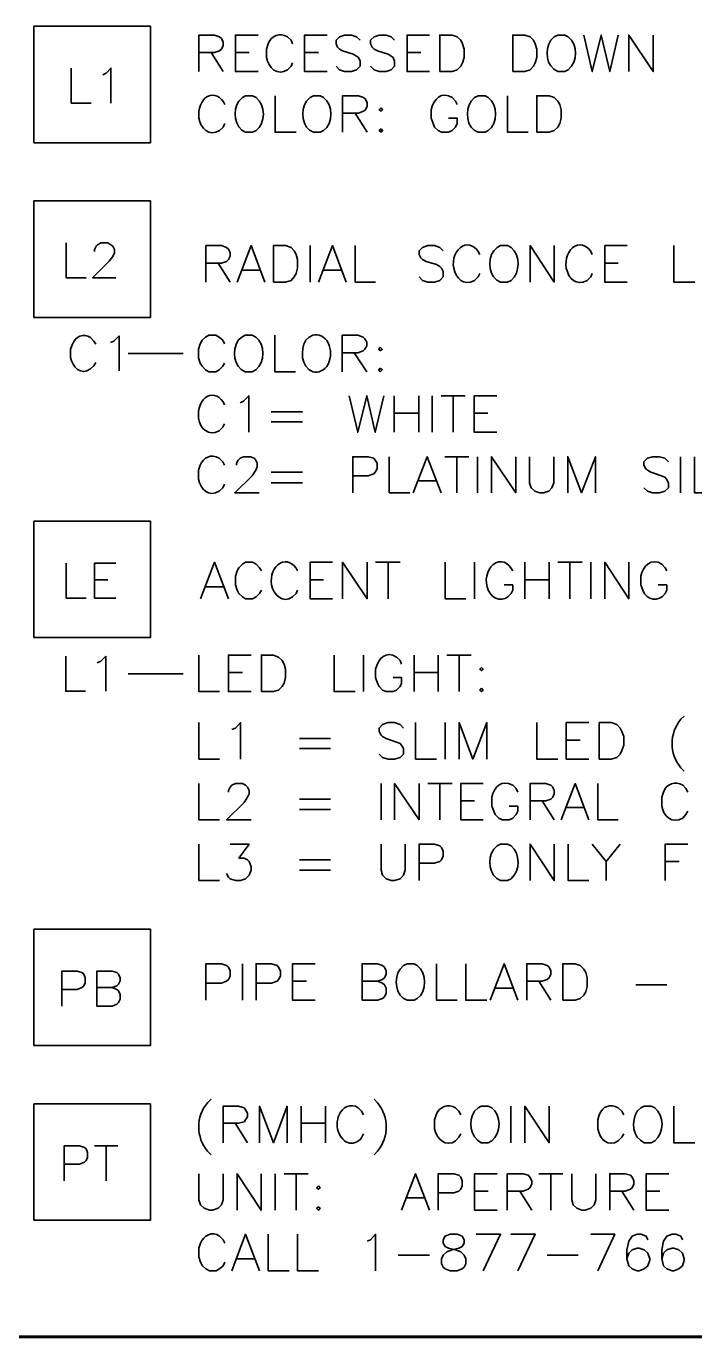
# Model space of a CAD drawing. Header units: inches. Extents: x 5 to 516, y -193 to 129.
# Drawn here: x 107.27 to 113.01, y -127.28 to -116.03 of the extents above; entities that cross this region are included whole.
import ezdxf

# ---------------------------------------------------------------- set-up
doc = ezdxf.new("R2010")
doc.units = ezdxf.units.IN
doc.header["$MEASUREMENT"] = 0
doc.layers.add('PDF4_Geometry', color=7, linetype='Continuous')

msp = doc.modelspace()

# ---------------------------------------------------------------- linework, layer by layer
at = {"layer": 'PDF4_Geometry', "lineweight": 35}
for points in [[(107.3387552, -117.0296529), (107.3387552, -116.0296529), (108.3387552, -116.0296529), (108.3387552, -117.0296529)], [(110.8220894, -116.4196531), (110.8220894, -116.1063198), (110.9287561, -116.1063198), (110.9720895, -116.1196531), (111.0020895, -116.1496531), (111.0187561, -116.1796531), (111.0320895, -116.2263198), (111.0320895, -116.2996531), (111.0187561, -116.3429864), (111.0020895, -116.3729865), (110.9720895, -116.4029865), (110.9287561, -116.4196531)], [(111.4487578, -116.4196531), (111.4487578, -116.1063198), (111.5520911, -116.1063198), (111.5987578, -116.1196531), (111.6287578, -116.1496531), (111.6420911, -116.1796531), (111.6554245, -116.2263198), (111.6554245, -116.2996531), (111.6420911, -116.3429864), (111.6287578, -116.3729865), (111.5987578, -116.4029865), (111.5520911, -116.4196531)], [(111.6554228, -116.9396532), (111.6554228, -116.6263198), (111.7620895, -116.6263198), (111.8054229, -116.6429865), (111.8354229, -116.6729865), (111.8520895, -116.7029865), (111.8654229, -116.7463198), (111.8654229, -116.8196532), (111.8520895, -116.8663199), (111.8354229, -116.8963199), (111.8054229, -116.9263199), (111.7620895, -116.9396532)], [(110.3187562, -116.7296532), (110.3020895, -116.7463199), (110.3187562, -116.7596533), (110.3320895, -116.7463199)], [(110.3187562, -116.9096527), (110.3020895, -116.9263194), (110.3187562, -116.9396527), (110.3320895, -116.9263194)], [(107.3387552, -118.5296531), (107.3387552, -117.529653), (108.3387552, -117.529653), (108.3387552, -118.5296531)], [(109.3954231, -118.2263193), (109.3954231, -117.912986), (109.4987564, -117.912986), (109.5454231, -117.9296526), (109.5720897, -117.9596526), (109.5887564, -117.9896526), (109.6020898, -118.032986), (109.6020898, -118.1063193), (109.5887564, -118.152986), (109.5720897, -118.182986), (109.5454231, -118.212986), (109.4987564, -118.2263193)], [(110.3120898, -118.7863195), (110.2987565, -118.8029861), (110.3120898, -118.8163195), (110.3287565, -118.8029861)], [(110.3120898, -118.9663198), (110.2987565, -118.9796531), (110.3120898, -118.9963198), (110.3287565, -118.9796531)], [(107.3387552, -121.2796533), (107.3387552, -120.2796532), (108.3387552, -120.2796532), (108.3387552, -121.2796533)], [(109.2920905, -121.7429864), (109.2920905, -121.4296531), (109.3954239, -121.4296531), (109.4387572, -121.4463197), (109.4687572, -121.4763198), (109.4854239, -121.5063198), (109.4987572, -121.5496531), (109.4987572, -121.6229864), (109.4854239, -121.6696531), (109.4687572, -121.6996531), (109.4387572, -121.7296531), (109.3954239, -121.7429864)], [(111.1820884, -121.5363197), (111.1654217, -121.549653), (111.1820884, -121.5629864), (111.1954217, -121.549653)], [(111.1820884, -121.7129868), (111.1654217, -121.7296535), (111.1820884, -121.7429868), (111.1954217, -121.7296535)], [(112.1920915, -122.3229866), (112.1920915, -122.0096533), (112.2954248, -122.0096533), (112.3420915, -122.0263199), (112.3720915, -122.0563199), (112.3854248, -122.0863199), (112.4020915, -122.1296533), (112.4020915, -122.2029866), (112.3854248, -122.2496533), (112.3720915, -122.2796533), (112.3420915, -122.3096533), (112.2954248, -122.3229866)], [(107.3387552, -124.7829868), (107.3387552, -123.7829867), (108.3387552, -123.7829867), (108.3387552, -124.7829868)], [(111.8787573, -124.3929865), (111.8787573, -124.0796531), (111.985424, -124.0796531), (112.0287573, -124.0963198), (112.0587573, -124.1263198), (112.075424, -124.1563198), (112.0887573, -124.1996531), (112.0887573, -124.2763198), (112.075424, -124.3196531), (112.0587573, -124.3496531), (112.0287573, -124.3796531), (111.985424, -124.3929865)], [(107.3387552, -126.2829869), (107.3387552, -125.2829868), (108.3387552, -125.2829868), (108.3387552, -126.2829869)], [(109.782091, -125.9863204), (109.7654243, -126.0029871), (109.782091, -126.0163204), (109.7954243, -126.0029871)], [(109.782091, -126.1663207), (109.7654243, -126.179654), (109.782091, -126.1963207), (109.7954243, -126.179654)], [(110.9120892, -126.4029871), (110.8687558, -126.4196538), (110.8520892, -126.4496538), (110.8520892, -126.4796538), (110.8687558, -126.5063204), (110.8987558, -126.5229871), (110.9587558, -126.5363204), (111.0020892, -126.5529871), (111.0320892, -126.5829871), (111.0454225, -126.6129871), (111.0454225, -126.6563204), (111.0320892, -126.6863204), (111.0154225, -126.6996538), (110.9720892, -126.7163204), (110.9120892, -126.7163204), (110.8687558, -126.6996538), (110.8520892, -126.6863204), (110.8387558, -126.6563204), (110.8387558, -126.6129871), (110.8520892, -126.5829871), (110.8820892, -126.5529871), (110.9287558, -126.5363204), (110.9854225, -126.5229871), (111.0154225, -126.5063204), (111.0320892, -126.4796538), (111.0320892, -126.4496538), (111.0154225, -126.4196538), (110.9720892, -126.4029871)]]:
    msp.add_lwpolyline(points, close=True, dxfattribs=at)
for points in [[(108.7554219, -116.4196531), (108.7554219, -116.1063198), (108.8887553, -116.1063198), (108.9320886, -116.1196531), (108.9487553, -116.1363198), (108.9620886, -116.1663198), (108.9620886, -116.1963198), (108.9487553, -116.2263198), (108.9320886, -116.2396531), (108.8887553, -116.2563198), (108.7554219, -116.2563198)], [(109.2620895, -116.4196531), (109.0687561, -116.4196531), (109.0687561, -116.1063198), (109.2620895, -116.1063198)], [(109.5587566, -116.1796527), (109.5454232, -116.1496527), (109.5154232, -116.1196527)], [(109.8554224, -116.4196531), (109.6620891, -116.4196531), (109.6620891, -116.1063198), (109.8554224, -116.1063198)], [(110.1387567, -116.1496531), (110.1087567, -116.1196531), (110.0654234, -116.1063197), (110.0054234, -116.1063197), (109.9620901, -116.1196531), (109.93209, -116.1496531), (109.93209, -116.1796531), (109.9454234, -116.2096531), (109.9620901, -116.2263197), (109.9887567, -116.2396531), (110.0787567, -116.2696531), (110.1087567, -116.2863197), (110.1254234, -116.2996531), (110.1387567, -116.3296531), (110.1387567, -116.3729864), (110.1087567, -116.4029864), (110.0654234, -116.4196531), (110.0054234, -116.4196531), (109.9620901, -116.4029864), (109.93209, -116.3729864)], [(110.4354249, -116.1496531), (110.4054249, -116.1196531), (110.3620916, -116.1063197), (110.3020916, -116.1063197), (110.2587582, -116.1196531), (110.2287582, -116.1496531), (110.2287582, -116.1796531), (110.2420916, -116.2096531), (110.2587582, -116.2263197), (110.2887582, -116.2396531), (110.3787582, -116.2696531), (110.4054249, -116.2863197), (110.4220916, -116.2996531), (110.4354249, -116.3296531), (110.4354249, -116.3729864), (110.4054249, -116.4029864), (110.3620916, -116.4196531), (110.3020916, -116.4196531), (110.2587582, -116.4029864), (110.2287582, -116.3729864)], [(110.735424, -116.4196531), (110.5420906, -116.4196531), (110.5420906, -116.1063198), (110.735424, -116.1063198)], [(111.9254223, -116.1196531), (111.8954223, -116.1063198), (111.8354223, -116.1063198), (111.8054223, -116.1196531), (111.7754223, -116.1496531)], [(112.0587568, -116.1063198), (112.1320901, -116.4196532), (112.2087568, -116.1063198), (112.2820901, -116.4196532), (112.3554234, -116.1063198)], [(112.4454247, -116.4196531), (112.4454247, -116.1063198), (112.6554247, -116.4196531), (112.6554247, -116.1063198)], [(109.3487565, -116.1796527), (109.3354232, -116.2263194), (109.3354232, -116.2996527)], [(108.8587579, -116.2563196), (108.9620912, -116.419653)], [(109.0687561, -116.2563196), (109.1854228, -116.2563196)], [(109.5154232, -116.402986), (109.5454232, -116.372986), (109.5587566, -116.342986)], [(109.6620891, -116.2563196), (109.7820891, -116.2563196)], [(110.5420906, -116.2563196), (110.6587573, -116.2563196)], [(107.6587557, -116.3896526), (107.6587557, -116.6896527), (107.8287557, -116.6896527)], [(107.9287583, -116.4463196), (107.9587583, -116.4329862), (107.9987583, -116.3896529), (107.9987583, -116.6896529)], [(111.8354223, -116.4196532), (111.8954223, -116.4196532), (111.9254223, -116.4029865)], [(109.2454226, -116.6429865), (109.2154226, -116.6263199), (109.1554226, -116.6263199), (109.128756, -116.6429865), (109.098756, -116.6729865)], [(109.4087559, -116.6263199), (109.4087559, -116.9396532), (109.5887559, -116.9396532)], [(109.8254227, -116.6429865), (109.7954227, -116.6263199), (109.738756, -116.6263199), (109.708756, -116.6429865), (109.678756, -116.6729865)], [(109.988756, -116.9396532), (109.988756, -116.6263198), (110.1254227, -116.6263198), (110.1687561, -116.6429865), (110.1854227, -116.6563198), (110.1987561, -116.6863198), (110.1987561, -116.7163198), (110.1854227, -116.7463198), (110.1687561, -116.7596532), (110.1254227, -116.7763199), (109.988756, -116.7763199)], [(110.9720901, -116.702986), (110.9587568, -116.672986), (110.9287568, -116.642986)], [(111.2387563, -116.6429865), (111.2120896, -116.6263199), (111.1520896, -116.6263199), (111.1220896, -116.6429865), (111.0920896, -116.6729865)], [(111.4054228, -116.6263199), (111.4054228, -116.9396532), (111.5820895, -116.9396532)], [(110.0954252, -116.7763197), (110.1987585, -116.9396531)], [(110.7487568, -116.7463193), (110.7487568, -116.8196526), (110.7654234, -116.8663193), (110.7787568, -116.8963193), (110.8087568, -116.9263193), (110.8387568, -116.9396527), (110.8987568, -116.9396527), (110.9287568, -116.9263193), (110.9587568, -116.8963193), (110.9720901, -116.8663193), (110.9720901, -116.8196526), (110.8987568, -116.8196526)], [(108.9320897, -116.9263193), (108.9620897, -116.8963193), (108.9787564, -116.8663193)], [(109.1554226, -116.9396532), (109.2154226, -116.9396532), (109.2454226, -116.9263199)], [(109.738756, -116.9396532), (109.7954227, -116.9396532), (109.8254227, -116.9263199)], [(111.1520896, -116.9396532), (111.2120896, -116.9396532), (111.2387563, -116.9263199)], [(107.6154241, -117.8896528), (107.6154241, -118.1896528), (107.7854242, -118.1896528)], [(107.8587578, -117.9629865), (107.8587578, -117.9463198), (107.8720911, -117.9196532), (107.8854244, -117.9063198), (107.9154244, -117.8896532), (107.9720911, -117.8896532), (107.9987578, -117.9063198), (108.0154244, -117.9196532), (108.0287578, -117.9463198), (108.0287578, -117.9763198), (108.0154244, -118.0063198), (107.9854244, -118.0463199), (107.8420911, -118.1896532), (108.0420911, -118.1896532)], [(108.8154229, -118.2263193), (108.8154229, -117.912986), (108.9487562, -117.912986), (108.9920896, -117.9296526), (109.0087562, -117.942986), (109.0220896, -117.972986), (109.0220896, -118.002986), (109.0087562, -118.032986), (108.9920896, -118.0496526), (108.9487562, -118.062986), (108.8154229, -118.062986)], [(109.0820889, -118.2263193), (109.2020889, -117.912986), (109.3220889, -118.2263193)], [(109.7087572, -117.912986), (109.7087572, -118.2263194)], [(109.782091, -118.2263193), (109.902091, -117.912986), (110.0187577, -118.2263193)], [(110.0954252, -117.912986), (110.0954252, -118.2263194), (110.2720918, -118.2263194)], [(110.8520916, -117.9596533), (110.8220916, -117.9296533), (110.7787583, -117.9129866), (110.7187583, -117.9129866), (110.6754249, -117.9296533), (110.6454249, -117.9596533), (110.6454249, -117.9896533), (110.6587583, -118.0196533), (110.6754249, -118.0329867), (110.7054249, -118.0496533), (110.7954249, -118.07632), (110.8220916, -118.0929867), (110.8387583, -118.10632), (110.8520916, -118.13632), (110.8520916, -118.1829867), (110.8220916, -118.2129867), (110.7787583, -118.22632), (110.7187583, -118.22632), (110.6754249, -118.2129867), (110.6454249, -118.1829867)], [(111.4354253, -117.9296527), (111.4054253, -117.912986), (111.3454253, -117.912986), (111.3154253, -117.9296527), (111.2854253, -117.9596527)], [(111.5987551, -118.2263193), (111.5987551, -117.912986), (111.8054218, -118.2263193), (111.8054218, -117.912986)], [(112.4320896, -118.2263193), (112.2387562, -118.2263193), (112.2387562, -117.912986), (112.4320896, -117.912986)], [(112.8320892, -117.912986), (112.8320892, -118.2263194), (113.0120892, -118.2263194)], [(108.9187554, -118.0629867), (109.0220888, -118.22632)], [(109.1287571, -118.1229859), (109.2754237, -118.1229859)], [(109.8254226, -118.1229859), (109.9754226, -118.1229859)], [(111.1220891, -118.2129863), (111.1520891, -118.1829863), (111.1654224, -118.1529863)], [(112.0887572, -118.2129863), (112.1187572, -118.1829863), (112.1320905, -118.1529863)], [(112.2387562, -118.0629867), (112.3554229, -118.0629867)], [(111.3454253, -118.2263194), (111.4054253, -118.2263194), (111.4354253, -118.212986)], [(107.8687574, -118.759653), (107.8520907, -118.7329864), (107.825424, -118.7029864)], [(107.9954223, -118.7463194), (108.0254223, -118.7329861), (108.0687556, -118.6896527), (108.0687556, -118.9896528)], [(108.9754232, -118.7563198), (108.9587565, -118.7263198), (108.9287565, -118.6996532), (108.8987565, -118.6829865), (108.8387565, -118.6829865), (108.8120898, -118.6996532), (108.7820898, -118.7263198), (108.7654232, -118.7563198), (108.7520898, -118.8029865), (108.7520898, -118.8763198), (108.7654232, -118.9229865), (108.7820898, -118.9496532), (108.8120898, -118.9796532), (108.8387565, -118.9963199), (108.8987565, -118.9963199), (108.9287565, -118.9796532), (108.9587565, -118.9496532), (108.9754232, -118.9229865)], [(109.2420895, -118.6996528), (109.2120894, -118.6829861), (109.1520894, -118.6829861), (109.1220894, -118.6996528), (109.0920894, -118.7263194)], [(109.4054227, -118.6829861), (109.4054227, -118.9963195), (109.5854227, -118.9963195)], [(109.7320896, -118.6829861), (109.7020896, -118.6996528), (109.6720896, -118.7263194)], [(109.9854228, -118.9963194), (109.9854228, -118.6829861), (110.1187562, -118.6829861), (110.1654229, -118.6996527), (110.1787562, -118.7129861), (110.1954229, -118.7429861), (110.1954229, -118.7729861), (110.1787562, -118.8029861), (110.1654229, -118.8163194), (110.1187562, -118.8329861), (109.9854228, -118.8329861)], [(107.6687573, -118.759653), (107.6520907, -118.8029864), (107.6520907, -118.8729864)], [(110.0887554, -118.8329868), (110.195422, -118.9963201)], [(107.825424, -118.9729864), (107.8520907, -118.9463197), (107.8687574, -118.9163197)], [(108.1487562, -118.8396532), (108.6187562, -118.8396532)], [(109.1520894, -118.9963195), (109.2120894, -118.9963195), (109.2420895, -118.9796528)], [(109.1087579, -119.2629863), (109.1387579, -119.2496529), (109.1820912, -119.2029863), (109.1820912, -119.5163196)], [(110.0454238, -119.2029862), (110.1187571, -119.5163195), (110.1954238, -119.2029862), (110.2687571, -119.5163195), (110.3420905, -119.2029862)], [(110.4320883, -119.2029862), (110.4320883, -119.5163195)], [(110.64209, -119.2029862), (110.64209, -119.5163195)], [(110.7587553, -119.2029862), (110.7587553, -119.5163195)], [(110.8354222, -119.2029862), (111.0420889, -119.2029862)], [(110.9387548, -119.2029862), (110.9387548, -119.5163195)], [(111.312091, -119.5163195), (111.1187576, -119.5163195), (111.1187576, -119.2029861), (111.312091, -119.2029861)], [(109.3754239, -119.3396532), (109.6454239, -119.3396532)], [(110.4320883, -119.3529869), (110.6420883, -119.3529869)], [(111.1187576, -119.3529869), (111.2354243, -119.3529869)], [(108.9287565, -119.5029865), (108.9587565, -119.4729865), (108.9754232, -119.4429865)], [(109.3754239, -119.4263198), (109.6454239, -119.4263198)], [(109.0787557, -119.7996532), (109.0787557, -119.7829865), (109.092089, -119.7563199), (109.1087557, -119.7396532), (109.1387557, -119.7263198), (109.1987557, -119.7263198), (109.2287557, -119.7396532), (109.242089, -119.7563199), (109.2554224, -119.7829865), (109.2554224, -119.8129865), (109.242089, -119.8429865), (109.212089, -119.8896532), (109.062089, -120.0363199), (109.272089, -120.0363199)], [(110.0754226, -120.0363196), (110.0754226, -119.7263195), (110.2087559, -119.7263195), (110.2554226, -119.7396529), (110.2687559, -119.7563195), (110.2854226, -119.7829862), (110.2854226, -119.8296529), (110.2687559, -119.8596529), (110.2554226, -119.8729862), (110.2087559, -119.8896529), (110.0754226, -119.8896529)], [(110.3887568, -119.7263194), (110.3887568, -120.0363195), (110.5654234, -120.0363195)], [(110.5954252, -120.0363196), (110.7154252, -119.7263195), (110.8354252, -120.0363196)], [(110.8654244, -119.7263194), (111.0720911, -119.7263194)], [(110.9687569, -119.7263194), (110.9687569, -120.0363195)], [(111.1454232, -119.7263194), (111.1454232, -120.0363195)], [(111.2654217, -120.0363196), (111.2654217, -119.7263195), (111.4754217, -120.0363196), (111.4754217, -119.7263195)], [(111.5920887, -119.7263194), (111.5920887, -119.9496528), (111.6087554, -119.9929861), (111.6387554, -120.0229861), (111.6820887, -120.0363195), (111.7120887, -120.0363195), (111.7587554, -120.0229861), (111.785422, -119.9929861), (111.8020887, -119.9496528), (111.8020887, -119.7263194)], [(111.9220889, -120.0363196), (111.9220889, -119.7263195), (112.0387555, -120.0363196), (112.1587555, -119.7263195), (112.1587555, -120.0363196)], [(112.7854244, -119.7696536), (112.7554244, -119.7396536), (112.7087578, -119.7263202), (112.6487577, -119.7263202), (112.6054244, -119.7396536), (112.5754244, -119.7696536), (112.5754244, -119.7996536), (112.5920911, -119.8296536), (112.6054244, -119.8429869), (112.6354244, -119.8596536), (112.7254244, -119.8896536), (112.7554244, -119.9029869), (112.7687578, -119.9196536), (112.7854244, -119.9496536), (112.7854244, -119.9929869), (112.7554244, -120.0229869), (112.7087578, -120.0363202), (112.6487577, -120.0363202), (112.6054244, -120.0229869), (112.5754244, -119.9929869)], [(112.888757, -119.7263194), (112.888757, -120.0363195)], [(113.0087555, -119.7263194), (113.0087555, -120.0363195), (113.1854222, -120.0363195)], [(108.7654232, -119.7996532), (108.7520898, -119.8429865), (108.7520898, -119.9196532)], [(108.9754232, -119.7996532), (108.9587565, -119.7696532), (108.9287565, -119.7396532)], [(109.3754239, -119.8596533), (109.6454239, -119.8596533)], [(109.3754239, -119.949653), (109.6454239, -119.949653)], [(110.64209, -119.9329862), (110.7887566, -119.9329862)], [(108.9287565, -120.0229865), (108.9587565, -119.9929865), (108.9754232, -119.9629865)], [(108.7687581, -120.9463199), (108.8887581, -120.6329866), (109.0087581, -120.9463199)], [(109.2920905, -120.7063195), (109.2754239, -120.6796528), (109.2454239, -120.6496528), (109.2154239, -120.6329861), (109.1554239, -120.6329861), (109.1287572, -120.6496528), (109.0987572, -120.6796528), (109.0820905, -120.7063195), (109.0687572, -120.7529862), (109.0687572, -120.8263195), (109.0820905, -120.8729862), (109.0987572, -120.8996528), (109.1287572, -120.9296528), (109.1554239, -120.9463195), (109.2154239, -120.9463195), (109.2454239, -120.9296528), (109.2754239, -120.8996528), (109.2920905, -120.8729862)], [(109.9020906, -120.9463199), (109.7087572, -120.9463199), (109.7087572, -120.6329866), (109.9020906, -120.6329866)], [(109.988756, -120.9463199), (109.988756, -120.6329866), (110.1987561, -120.9463199), (110.1987561, -120.6329866)], [(110.272088, -120.6329866), (110.4820881, -120.6329866)], [(110.3787572, -120.6329866), (110.3787572, -120.9463199)], [(110.8687576, -120.6329866), (110.8687576, -120.9463199), (111.0454243, -120.9463199)], [(111.1220908, -120.6329866), (111.1220908, -120.9463199)], [(111.5520903, -120.6329866), (111.5520903, -120.9463199)], [(111.762092, -120.6329866), (111.762092, -120.9463199)], [(111.8354223, -120.6329866), (112.0454223, -120.6329866)], [(111.9387548, -120.6329866), (111.9387548, -120.9463199)], [(112.1187577, -120.6329866), (112.1187577, -120.9463199)], [(112.2387562, -120.9463199), (112.2387562, -120.6329866), (112.4454229, -120.9463199), (112.4454229, -120.6329866)], [(107.6154241, -120.639653), (107.6154241, -120.939653), (107.7854242, -120.939653)], [(108.0420911, -120.9396535), (107.8587578, -120.9396535), (107.8587578, -120.6396535), (108.0420911, -120.6396535)], [(112.7720882, -120.7063195), (112.7587549, -120.6796528), (112.7287549, -120.6496528)], [(107.8587578, -120.7829864), (107.9720911, -120.7829864)], [(108.8154229, -120.8429865), (108.9620896, -120.8429865)], [(109.7087572, -120.7829864), (109.8254239, -120.7829864)], [(111.4354245, -120.8996528), (111.4487578, -120.8729862), (111.4487578, -120.8263195), (111.3754244, -120.8263195)], [(111.5520903, -120.7829864), (111.7620903, -120.7829864)], [(112.5487549, -120.7529862), (112.5487549, -120.8263195), (112.5654216, -120.8729862)], [(112.7587549, -120.8996528), (112.7720882, -120.8729862), (112.7720882, -120.8263195), (112.6987549, -120.8263195)], [(109.5587582, -120.9296528), (109.5887582, -120.8996528), (109.6020915, -120.8729862)], [(107.6120909, -121.4396536), (107.6120909, -121.7396536), (107.782091, -121.7396536)], [(107.8820902, -121.4963196), (107.9120902, -121.4829863), (107.9554235, -121.4396529), (107.9554235, -121.739653)], [(108.7554219, -121.4296531), (108.7554219, -121.7429865), (108.9320886, -121.7429865)], [(109.2020885, -121.7429864), (109.0087552, -121.7429864), (109.0087552, -121.4296531), (109.2020885, -121.4296531)], [(109.9154223, -121.4296531), (109.9154223, -121.7429865), (110.0954223, -121.7429865)], [(110.1687555, -121.4296531), (110.1687555, -121.7429865)], [(110.4954225, -121.5063201), (110.4820891, -121.4763201), (110.4520891, -121.4463201)], [(110.6020916, -121.4296531), (110.6020916, -121.7429865)], [(110.8087567, -121.4296531), (110.8087567, -121.7429865)], [(110.8820904, -121.4296531), (111.0920904, -121.4296531)], [(110.9887561, -121.4296531), (110.9887561, -121.7429865)], [(108.1487562, -121.5896534), (108.6187562, -121.5896534)], [(109.0087552, -121.579653), (109.1287552, -121.579653)], [(110.2720891, -121.5496534), (110.2720891, -121.6229867), (110.2887558, -121.6696534), (110.3020891, -121.6996534), (110.3320891, -121.7296534), (110.3620891, -121.7429867), (110.4220891, -121.7429867), (110.4520891, -121.7296534), (110.4820891, -121.6996534), (110.4954225, -121.6696534), (110.4954225, -121.6229867), (110.4220891, -121.6229867)], [(110.6020916, -121.579653), (110.8087583, -121.579653)], [(112.9220889, -121.9529864), (112.8920889, -121.9796531)], [(108.7554219, -122.0096533), (108.7554219, -122.3229867), (108.9320886, -122.3229867)], [(109.0387573, -122.0696534), (109.0687573, -122.0563201), (109.1120907, -122.0096534), (109.1120907, -122.3229868)], [(110.5120919, -122.0563198), (110.4820919, -122.0263198), (110.4354252, -122.0096531), (110.3787585, -122.0096531), (110.3320918, -122.0263198), (110.3020918, -122.0563198), (110.3020918, -122.0863198), (110.3187585, -122.1163198), (110.3320918, -122.1296531), (110.3620918, -122.1463198), (110.4520919, -122.1763198), (110.4820919, -122.1896531), (110.4954252, -122.2029864), (110.5120919, -122.2329864), (110.5120919, -122.2796531), (110.4820919, -122.3096531), (110.4354252, -122.3229865), (110.3787585, -122.3229865), (110.3320918, -122.3096531), (110.3020918, -122.2796531)], [(110.6154244, -122.0096533), (110.6154244, -122.3229867), (110.7954244, -122.3229867)], [(110.8687576, -122.0096533), (110.8687576, -122.3229867)], [(110.9887561, -122.3229866), (110.9887561, -122.0096533), (111.1054228, -122.3229866), (111.2254228, -122.0096533), (111.2254228, -122.3229866)], [(111.6554228, -122.0096533), (111.6554228, -122.3229867), (111.8354229, -122.3229867)], [(112.1020894, -122.3229866), (111.9087561, -122.3229866), (111.9087561, -122.0096533), (112.1020894, -122.0096533)], [(109.6187575, -122.1463203), (109.8854242, -122.1463203)], [(111.9087561, -122.1596531), (112.0287561, -122.1596531)], [(109.6187575, -122.2329869), (109.8854242, -122.2329869)], [(112.8920889, -122.3963198), (112.9220889, -122.4263198)], [(108.7554219, -122.5329866), (108.7554219, -122.8429866), (108.9320886, -122.8429866)], [(109.0087552, -122.6063203), (109.0087552, -122.592987), (109.0220885, -122.562987), (109.0387552, -122.5463203), (109.0687552, -122.532987), (109.1287552, -122.532987), (109.1554218, -122.5463203), (109.1720885, -122.562987), (109.1854218, -122.592987), (109.1854218, -122.6196537), (109.1720885, -122.6496537), (109.1420885, -122.6963203), (108.9920885, -122.842987), (109.2020885, -122.842987)], [(110.3187562, -122.5329866), (110.3187562, -122.8429866)], [(110.4354249, -122.8429867), (110.4354249, -122.5329867), (110.6454249, -122.8429867), (110.6454249, -122.5329867)], [(110.7187569, -122.5329866), (110.9287569, -122.5329866)], [(110.8220894, -122.5329866), (110.8220894, -122.8429866)], [(111.1954223, -122.8429867), (111.0020889, -122.8429867), (111.0020889, -122.5329867), (111.1954223, -122.5329867)], [(111.4920894, -122.6063203), (111.478756, -122.5763203), (111.448756, -122.5463203)], [(111.5987551, -122.8429867), (111.5987551, -122.5329867), (111.7320884, -122.5329867), (111.7754218, -122.54632), (111.7920884, -122.5629867), (111.8054218, -122.5929867), (111.8054218, -122.6196533), (111.7920884, -122.6496533), (111.7754218, -122.66632), (111.7320884, -122.6796534), (111.5987551, -122.6796534)], [(111.8654245, -122.8429867), (111.9854245, -122.5329867), (112.1020912, -122.8429867)], [(112.1787587, -122.5329866), (112.1787587, -122.8429866), (112.3554253, -122.8429866)], [(112.9520911, -122.6063203), (112.9354244, -122.5763203), (112.9087578, -122.5463203)], [(111.268756, -122.6496537), (111.268756, -122.7263203), (111.2854227, -122.7696537), (111.298756, -122.7996537), (111.328756, -122.8296537), (111.358756, -122.842987), (111.418756, -122.842987), (111.448756, -122.8296537), (111.478756, -122.7996537), (111.4920894, -122.7696537), (111.4920894, -122.7263203), (111.418756, -122.7263203)], [(112.7420911, -122.6063203), (112.7287578, -122.6496537), (112.7287578, -122.7263203)], [(109.6187575, -122.6663204), (109.8854242, -122.6663204)], [(109.6187575, -122.7563202), (109.8854242, -122.7563202)], [(111.0020889, -122.6796532), (111.1220889, -122.6796532)], [(111.702091, -122.6796532), (111.8054243, -122.8429866)], [(111.9087561, -122.7396533), (112.0587561, -122.7396533)], [(112.9087578, -122.8296537), (112.9354244, -122.7996537), (112.9520911, -122.7696537)], [(108.7554219, -123.0529866), (108.7554219, -123.36632), (108.9320886, -123.36632)], [(109.0220879, -123.0529866), (109.1854213, -123.0529866), (109.0987546, -123.1729867), (109.142088, -123.1729867), (109.172088, -123.18632), (109.1854213, -123.2029867), (109.202088, -123.24632), (109.202088, -123.27632), (109.1854213, -123.3196533), (109.1554213, -123.3496533), (109.1120879, -123.36632), (109.0687546, -123.36632), (109.0220879, -123.3496533), (109.0087546, -123.33632), (108.9920879, -123.30632)], [(110.3187562, -123.0529866), (110.3187562, -123.27632), (110.3320895, -123.3196533), (110.3620895, -123.3496533), (110.4054229, -123.36632), (110.4354229, -123.36632), (110.4820896, -123.3496533), (110.5120896, -123.3196533), (110.5254229, -123.27632), (110.5254229, -123.0529866)], [(110.6454232, -123.36632), (110.6454232, -123.0529866), (110.7787565, -123.0529866), (110.8220898, -123.0663199), (110.8387565, -123.0829866), (110.8520899, -123.1129866), (110.8520899, -123.15632), (110.8387565, -123.18632), (110.8220898, -123.2029866), (110.7787565, -123.21632), (110.6454232, -123.21632)], [(111.4354253, -123.06632), (111.4054253, -123.0529866), (111.3454253, -123.0529866), (111.3154253, -123.06632), (111.2854253, -123.09632)], [(111.5987551, -123.36632), (111.5987551, -123.0529866), (111.8054218, -123.36632), (111.8054218, -123.0529866)], [(111.9254221, -123.0529866), (111.9254221, -123.36632), (112.1020887, -123.36632)], [(112.1320905, -123.0529866), (112.2520905, -123.2029867), (112.2520905, -123.36632)], [(112.3720909, -123.0529866), (112.2520909, -123.2029867)], [(112.7587555, -123.36632), (112.7587555, -123.0529866), (112.9520888, -123.0529866)], [(109.6187575, -123.1863205), (109.8854242, -123.1863205)], [(112.7587555, -123.2029865), (112.8787555, -123.2029865)], [(109.6187575, -123.2763202), (109.8854242, -123.2763202)], [(111.3454253, -123.36632), (111.4054253, -123.36632), (111.4354253, -123.3496533)], [(108.8154229, -124.3929865), (108.8154229, -124.0796531), (108.9487562, -124.0796531), (108.9920896, -124.0963198), (109.0087562, -124.1096531), (109.0220896, -124.1396531), (109.0220896, -124.1863198), (109.0087562, -124.2163198), (108.9920896, -124.2296531), (108.9487562, -124.2463198), (108.8154229, -124.2463198)], [(109.1287571, -124.0796532), (109.1287571, -124.3929865)], [(109.2454224, -124.3929865), (109.2454224, -124.0796531), (109.3787557, -124.0796531), (109.4254224, -124.0963198), (109.4387557, -124.1096531), (109.4554224, -124.1396531), (109.4554224, -124.1863198), (109.4387557, -124.2163198), (109.4254224, -124.2296531), (109.3787557, -124.2463198), (109.2454224, -124.2463198)], [(109.7520899, -124.3929865), (109.5587566, -124.3929865), (109.5587566, -124.0796531), (109.7520899, -124.0796531)], [(110.1554227, -124.3929865), (110.1554227, -124.0796531), (110.2887561, -124.0796531), (110.3320894, -124.0963198), (110.3487561, -124.1096531), (110.3620894, -124.1396531), (110.3620894, -124.1696531), (110.3487561, -124.1996531), (110.3320894, -124.2163198), (110.2887561, -124.2296531), (110.1554227, -124.2296531)], [(110.6287573, -124.0963198), (110.6020906, -124.0796532), (110.5420906, -124.0796532), (110.5120906, -124.0963198), (110.4820906, -124.1263198)], [(110.7954239, -124.0796532), (110.7954239, -124.3929865), (110.9720905, -124.3929865)], [(111.0454239, -124.0796532), (111.0454239, -124.3929865), (111.2254239, -124.3929865)], [(111.2554221, -124.3929865), (111.3754221, -124.0796531), (111.4920888, -124.3929865)], [(111.5687563, -124.3929865), (111.5687563, -124.0796531), (111.7020896, -124.0796531), (111.745423, -124.0963198), (111.7620897, -124.1096531), (111.775423, -124.1396531), (111.775423, -124.1696531), (111.7620897, -124.1996531), (111.745423, -124.2163198), (111.7020896, -124.2296531), (111.5687563, -124.2296531)], [(107.5787556, -124.442987), (107.5787556, -124.142987), (107.7087556, -124.142987), (107.7487556, -124.1563203), (107.7654223, -124.1696536), (107.7787556, -124.1996536), (107.7787556, -124.242987), (107.7654223, -124.2696536), (107.7487556, -124.282987), (107.7087556, -124.2996537), (107.5787556, -124.2996537)], [(107.878757, -124.442987), (107.878757, -124.142987), (108.008757, -124.142987), (108.048757, -124.1563203), (108.0654236, -124.1696536), (108.078757, -124.1996536), (108.078757, -124.2263203), (108.0654236, -124.2563203), (108.048757, -124.2696536), (108.008757, -124.282987), (107.878757, -124.282987)], [(109.5587566, -124.2296538), (109.6787566, -124.2296538)], [(110.2887574, -124.2296538), (110.3320908, -124.2463205), (110.3487574, -124.2596539), (110.3620908, -124.2896539), (110.3620908, -124.3329872), (110.3487574, -124.3629872), (110.3320908, -124.3796539), (110.2887574, -124.3929872), (110.1554241, -124.3929872)], [(111.6720888, -124.2296538), (111.7754222, -124.3929872)], [(108.0087551, -124.2829867), (108.0487551, -124.2996534), (108.0654217, -124.3129867), (108.0787551, -124.3429867), (108.0787551, -124.3829867), (108.0654217, -124.4129867), (108.0487551, -124.4263201), (108.0087551, -124.4429867), (107.8787551, -124.4429867)], [(111.2987571, -124.2896531), (111.4487571, -124.2896531)], [(112.5054222, -124.2596535), (112.7720889, -124.2596535)], [(110.5420906, -124.3929865), (110.6020906, -124.3929865), (110.6287573, -124.3796532)], [(108.8587579, -125.2429867), (108.8287578, -125.2729867)], [(110.2587553, -125.2429867), (110.2887553, -125.2729867)], [(108.9620904, -125.6163202), (108.9620904, -125.3029868), (109.0954237, -125.3029868), (109.1420904, -125.3163201), (109.1554237, -125.3329868), (109.1720904, -125.3629868), (109.1720904, -125.3929868), (109.1554237, -125.4196535), (109.1420904, -125.4363201), (109.0954237, -125.4496535), (108.9620904, -125.4496535)], [(109.2754246, -125.6163202), (109.2754246, -125.3029868), (109.3954246, -125.6163202), (109.5120912, -125.3029868), (109.5120912, -125.6163202)], [(109.6320903, -125.3029868), (109.6320903, -125.6163202)], [(109.8420886, -125.3029868), (109.8420886, -125.6163202)], [(110.1687555, -125.3763206), (110.1520888, -125.3463206), (110.1220888, -125.3163206)], [(111.0020889, -125.3763206), (110.9854222, -125.3463206), (110.9587556, -125.3163206)], [(111.2687586, -125.3163202), (111.2387586, -125.3029868), (111.1787586, -125.3029868), (111.1520919, -125.3163202), (111.1220919, -125.3463202)], [(111.4320884, -125.3029868), (111.4320884, -125.6163202)], [(111.5520903, -125.6163202), (111.5520903, -125.3029868), (111.7620903, -125.6163202), (111.7620903, -125.3029868)], [(112.4020897, -125.3763206), (112.385423, -125.3463206), (112.355423, -125.3163206)], [(112.668756, -125.3163202), (112.638756, -125.3029868), (112.578756, -125.3029868), (112.548756, -125.3163202), (112.518756, -125.3463202)], [(112.8320892, -125.3029868), (112.8320892, -125.6163202), (113.0120892, -125.6163202)], [(109.0654229, -125.4496535), (109.1720896, -125.6163202)], [(109.6320903, -125.4496535), (109.8420903, -125.4496535)], [(110.7920889, -125.3763206), (110.7787556, -125.4196539), (110.7787556, -125.4963206)], [(112.1920897, -125.3763206), (112.1787564, -125.4196539), (112.1787564, -125.4963206)], [(110.9587556, -125.5996539), (110.9854222, -125.5696539), (111.0020889, -125.5396539)], [(112.355423, -125.5996539), (112.385423, -125.5696539), (112.4020897, -125.5396539)], [(107.5987548, -125.9429871), (107.5987548, -125.6429871), (107.7287548, -125.6429871), (107.7720881, -125.6563204), (107.7854214, -125.6696538), (107.7987548, -125.6996538), (107.7987548, -125.7429871), (107.7854214, -125.7696538), (107.7720881, -125.7829871), (107.7287548, -125.7996538), (107.5987548, -125.7996538)], [(107.8587578, -125.6429866), (108.0587578, -125.6429866)], [(107.9587571, -125.6429866), (107.9587571, -125.9429866)], [(108.8287578, -125.6896534), (108.8587579, -125.7196534)], [(110.2887553, -125.6896534), (110.2587553, -125.7196534)], [(111.1787586, -125.6163202), (111.2387586, -125.6163202), (111.2687586, -125.5996535)], [(112.578756, -125.6163202), (112.638756, -125.6163202), (112.668756, -125.5996535)], [(108.7554219, -125.882987), (108.7554219, -126.1063204), (108.7687553, -126.1496537), (108.7987553, -126.1796537), (108.8454219, -126.1963204), (108.8720886, -126.1963204), (108.9187553, -126.1796537), (108.9487553, -126.1496537), (108.9620886, -126.1063204), (108.9620886, -125.882987)], [(109.0820889, -126.1963203), (109.0820889, -125.882987), (109.2887556, -126.1963203), (109.2887556, -125.882987)], [(109.4087559, -125.882987), (109.4087559, -126.1963204)], [(109.4854228, -125.882987), (109.6920895, -125.882987)], [(109.5887553, -125.882987), (109.5887553, -126.1963204)], [(110.4954225, -126.1963203), (110.6154225, -125.882987), (110.7354225, -126.1963203)], [(110.8087567, -126.1963203), (110.8087567, -125.882987), (110.94209, -125.882987), (110.9854233, -125.8963203), (111.00209, -125.912987), (111.0154233, -125.942987), (111.0154233, -125.9863203), (111.00209, -126.0163203), (110.9854233, -126.032987), (110.94209, -126.0463203), (110.8087567, -126.0463203)], [(111.3154242, -126.1963203), (111.1220908, -126.1963203), (111.1220908, -125.882987), (111.3154242, -125.882987)], [(111.4020896, -126.1963203), (111.4020896, -125.882987), (111.5387563, -125.882987), (111.5820896, -125.8963203), (111.595423, -125.912987), (111.6120896, -125.942987), (111.6120896, -125.972987), (111.595423, -126.002987), (111.5820896, -126.0163203), (111.5387563, -126.032987), (111.4020896, -126.032987)], [(111.6720888, -125.882987), (111.8787555, -125.882987)], [(111.7754248, -125.882987), (111.7754248, -126.1963204)], [(111.9554242, -125.882987), (111.9554242, -126.1063204), (111.9687576, -126.1496537), (111.9987576, -126.1796537), (112.0420909, -126.1963204), (112.0720909, -126.1963204), (112.1187576, -126.1796537), (112.1487576, -126.1496537), (112.1620909, -126.1063204), (112.1620909, -125.882987)], [(112.2820912, -126.1963203), (112.2820912, -125.882987), (112.4154245, -125.882987), (112.4587579, -125.8963203), (112.4754245, -125.912987), (112.4887579, -125.942987), (112.4887579, -125.972987), (112.4754245, -126.002987), (112.4587579, -126.0163203), (112.4154245, -126.032987), (112.2820912, -126.032987)], [(112.7887587, -126.1963203), (112.5954254, -126.1963203), (112.5954254, -125.882987), (112.7887587, -125.882987)], [(111.1220908, -126.0329869), (111.2387575, -126.0329869)], [(111.5087554, -126.0329869), (111.6120887, -126.1963202)], [(112.3854237, -126.0329869), (112.4887571, -126.1963202)], [(112.5954254, -126.0329869), (112.712092, -126.0329869)], [(110.5387574, -126.0896538), (110.6887575, -126.0896538)], [(108.7687564, -126.479654), (108.755423, -126.5229874), (108.755423, -126.5963207), (108.7687564, -126.6429874), (108.785423, -126.6729874), (108.815423, -126.699654), (108.845423, -126.7163207), (108.9020897, -126.7163207), (108.9320897, -126.699654), (108.9620897, -126.6729874), (108.9787564, -126.6429874)], [(108.9787564, -126.479654), (108.9620897, -126.449654), (108.9320897, -126.419654)], [(109.0387573, -126.7163204), (109.155424, -126.4029871), (109.275424, -126.7163204)], [(109.3487549, -126.4029871), (109.3487549, -126.7163204), (109.5287549, -126.7163204)], [(109.6020915, -126.4029871), (109.6020915, -126.7163204), (109.7820915, -126.7163204)], [(110.1987577, -126.4629872), (110.2287577, -126.4496539), (110.272091, -126.4029872), (110.272091, -126.7163205)], [(111.1954246, -126.7163204), (111.3454246, -126.4029871), (111.1354246, -126.4029871)], [(111.4920894, -126.7163204), (111.6420894, -126.4029871), (111.4320894, -126.4029871)], [(112.1787587, -126.7163204), (112.3254253, -126.4029871), (112.1187587, -126.4029871)], [(112.6087582, -126.4496536), (112.5954248, -126.4196535), (112.5487581, -126.4029869), (112.5187581, -126.4029869), (112.4754248, -126.4196535), (112.4454248, -126.4629869), (112.4287581, -126.5363202), (112.4287581, -126.6129869), (112.4454248, -126.6729869), (112.4754248, -126.6996536), (112.5187581, -126.7163202), (112.5354248, -126.7163202), (112.5787581, -126.6996536), (112.6087582, -126.6729869), (112.6254248, -126.6263202), (112.6254248, -126.6129869), (112.6087582, -126.5663202), (112.5787581, -126.5363202), (112.5354248, -126.5229869), (112.5187581, -126.5229869), (112.4754248, -126.5363202), (112.4454248, -126.5663202), (112.4287581, -126.6129869)], [(112.9054229, -126.4496536), (112.8920896, -126.4196535), (112.8487563, -126.4029869), (112.8187563, -126.4029869), (112.7720896, -126.4196535), (112.7420896, -126.4629869), (112.7287563, -126.5363202), (112.7287563, -126.6129869), (112.7420896, -126.6729869), (112.7720896, -126.6996536), (112.8187563, -126.7163202), (112.8320896, -126.7163202), (112.8754229, -126.6996536), (112.9054229, -126.6729869), (112.9220896, -126.6263202), (112.9220896, -126.6129869), (112.9054229, -126.5663202), (112.8754229, -126.5363202), (112.8320896, -126.5229869), (112.8187563, -126.5229869), (112.7720896, -126.5363202), (112.7420896, -126.5663202), (112.7287563, -126.6129869)], [(110.4654237, -126.5829874), (110.7354237, -126.5829874)], [(111.7454226, -126.5829874), (112.0120893, -126.5829874)], [(109.0820889, -126.612987), (109.2320889, -126.612987)]]:
    msp.add_lwpolyline(points, dxfattribs=at)
at = {"layer": 'PDF4_Geometry', "lineweight": 60}
msp.add_lwpolyline([(12.8887456, -127.282987), (147.8887564, -127.282987)], dxfattribs=at)
at = {"layer": 'PDF4_Geometry', "lineweight": 35}
for centre, major_axis, ratio, start_param, end_param in [((108.8753213, -116.7892345), (-0.0060277, 0.1670179), 0.7324537749, 5.2283769491, 8.0106302218), ((111.0588025, -118.0655934), (0.0073685, 0.1574037), 0.7610916331, 5.2510764416, 8.1511235345), ((112.0254706, -118.0655935), (0.0073685, 0.1574025), 0.761091633, 5.251076497, 8.1511234705), ((109.7608897, -118.8397325), (-0.0006641, 0.1610333), 0.773427002, 2.9029105625, 6.5112036303), ((108.8736077, -119.372172), (-0.0105628, 0.1741537), 0.7068405198, 5.2290356409, 7.9501124345), ((109.4973321, -120.7891481), (0.0020239, 0.1609276), 0.7559185169, 5.2625130855, 8.0965615602), ((111.3439168, -120.7900091), (0.0022545, 0.1617947), 0.753332985, 5.2664662669, 8.402922783), ((110.0628294, -125.4601307), (-0.003884, 0.1608779), 0.7510910408, 1.0048000869, 4.177315499)]:
    msp.add_ellipse(centre, major_axis=major_axis, ratio=ratio, start_param=start_param, end_param=end_param, dxfattribs=at)
for points in [[(109.5154232, -116.1196527), (109.4488121, -116.079986), (109.376701, -116.1099305), (109.3487565, -116.1796527)], [(111.9254223, -116.4029865), (112.0091446, -116.3349309), (112.0085334, -116.1879309), (111.9254223, -116.1196531)], [(111.7754223, -116.1496531), (111.7204779, -116.2355976), (111.7337556, -116.3759309), (111.8354223, -116.4196532)], [(109.3354232, -116.2996527), (109.3475343, -116.3824305), (109.4328121, -116.4655972), (109.5154232, -116.402986)], [(110.9287568, -116.642986), (110.8408123, -116.5809304), (110.7684234, -116.660986), (110.7487568, -116.7463193)], [(109.098756, -116.6729865), (109.0424782, -116.7485977), (109.0567004, -116.9045421), (109.1554226, -116.9396532)], [(109.2454226, -116.9263199), (109.3291449, -116.8661532), (109.3299227, -116.7033199), (109.2454226, -116.6429865)], [(109.678756, -116.6729865), (109.6221449, -116.7472643), (109.6369782, -116.9105421), (109.738756, -116.9396532)], [(109.8254227, -116.9263199), (109.9091449, -116.8661532), (109.9099227, -116.7033199), (109.8254227, -116.6429865)], [(111.0920896, -116.6729865), (111.0354785, -116.7472643), (111.0503118, -116.9105421), (111.1520896, -116.9396532)], [(111.2387563, -116.9263199), (111.3224785, -116.8661532), (111.3232563, -116.7033199), (111.2387563, -116.6429865)], [(108.755423, -116.8196526), (108.764923, -116.9048193), (108.8465341, -116.9807638), (108.9320897, -116.9263193)], [(111.4354253, -118.212986), (111.5146475, -118.1439305), (111.5158142, -117.9993193), (111.4354253, -117.9296527)], [(111.2854253, -117.9596527), (111.2288141, -118.0339305), (111.2436475, -118.1972082), (111.3454253, -118.2263194)], [(110.942089, -118.1063196), (110.962589, -118.1983196), (111.0238113, -118.2638752), (111.1220891, -118.2129863)], [(111.9087571, -118.1063196), (111.9292571, -118.1983196), (111.9904794, -118.2638752), (112.0887572, -118.2129863)], [(107.825424, -118.7029864), (107.7624796, -118.6657641), (107.6933685, -118.6895975), (107.6687573, -118.759653)], [(109.2420895, -118.9796528), (109.3250895, -118.9178194), (109.3259783, -118.7592083), (109.2420895, -118.6996528)], [(109.0920894, -118.7263194), (109.0355894, -118.8192083), (109.0513672, -118.9524306), (109.1520894, -118.9963195)], [(109.6720896, -118.7263194), (109.6242007, -118.8100972), (109.6290896, -118.9565972), (109.7320896, -118.9963195)], [(107.6520907, -118.8729864), (107.671424, -118.9560975), (107.7389796, -119.0337086), (107.825424, -118.9729864)], [(108.7520898, -119.3963198), (108.7650898, -119.4841531), (108.8379787, -119.5557642), (108.9287565, -119.5029865)], [(108.9287565, -119.7396532), (108.8597565, -119.6988198), (108.7944232, -119.7314865), (108.7654232, -119.7996532)], [(108.7520898, -119.9196532), (108.767812, -120.0062088), (108.8387565, -120.0750421), (108.9287565, -120.0229865)], [(112.7287549, -120.6496528), (112.6435327, -120.587375), (112.564866, -120.6687639), (112.5487549, -120.7529862)], [(109.3787582, -120.8263195), (109.3948693, -120.9105417), (109.4735359, -120.9919306), (109.5587582, -120.9296528)], [(111.2387578, -120.8729862), (111.2845356, -120.9589306), (111.3698689, -120.9835973), (111.4354245, -120.8996528)], [(112.5654216, -120.8729862), (112.6013105, -120.9605973), (112.6999216, -120.980764), (112.7587549, -120.8996528)], [(110.4520891, -121.4463201), (110.3641447, -121.3842645), (110.2917558, -121.4643201), (110.2720891, -121.5496534)], [(112.8920889, -121.9796531), (112.7940334, -122.1005975), (112.7894223, -122.276542), (112.8920889, -122.3963198)], [(111.448756, -122.5463203), (111.3511449, -122.495987), (111.291756, -122.5593759), (111.268756, -122.6496537)], [(112.9087578, -122.5463203), (112.8421467, -122.5066536), (112.7700355, -122.5365981), (112.7420911, -122.6063203)], [(112.7287578, -122.7263203), (112.7437022, -122.8147092), (112.8189244, -122.8808759), (112.9087578, -122.8296537)], [(111.2854253, -123.09632), (111.2282586, -123.1782644), (111.2432586, -123.3259867), (111.3454253, -123.36632)], [(111.4354253, -123.3496533), (111.5158142, -123.2799867), (111.5146475, -123.1353755), (111.4354253, -123.06632)], [(110.6287573, -124.3796532), (110.7132018, -124.3184865), (110.7132018, -124.1574865), (110.6287573, -124.0963198)], [(110.4820906, -124.1263198), (110.4242017, -124.2033198), (110.4414795, -124.3641532), (110.5420906, -124.3929865)], [(108.8287578, -125.2729867), (108.7269801, -125.3908756), (108.7296467, -125.5710423), (108.8287578, -125.6896534)], [(110.1220888, -125.3163206), (110.0599777, -125.2744872), (109.9842555, -125.3096539), (109.9587555, -125.3763206)], [(110.2887553, -125.2729867), (110.3895886, -125.402209), (110.3872553, -125.5594867), (110.2887553, -125.6896534)], [(110.9587556, -125.3163206), (110.8921445, -125.2766539), (110.8200333, -125.3065983), (110.7920889, -125.3763206)], [(111.1220919, -125.3463202), (111.064203, -125.4295979), (111.080203, -125.5699868), (111.1787586, -125.6163202)], [(111.2687586, -125.5996535), (111.3532586, -125.5384868), (111.353203, -125.3774868), (111.2687586, -125.3163202)], [(112.355423, -125.3163206), (112.285923, -125.2770428), (112.2213675, -125.3043761), (112.1920897, -125.3763206)], [(112.518756, -125.3463202), (112.4630337, -125.4320979), (112.4774226, -125.572598), (112.578756, -125.6163202)], [(112.668756, -125.5996535), (112.7524227, -125.5313202), (112.7524227, -125.3846535), (112.668756, -125.3163202)], [(110.7787556, -125.4963206), (110.7908667, -125.5790984), (110.8761445, -125.662265), (110.9587556, -125.5996539)], [(112.1787564, -125.4963206), (112.1932564, -125.5789317), (112.2687008, -125.6630428), (112.355423, -125.5996539)], [(108.9320897, -126.419654), (108.8685341, -126.3688762), (108.7951452, -126.4162096), (108.7687564, -126.479654)]]:
    msp.add_open_spline(points, degree=3, dxfattribs=at)

doc.saveas('drawing.dxf')
